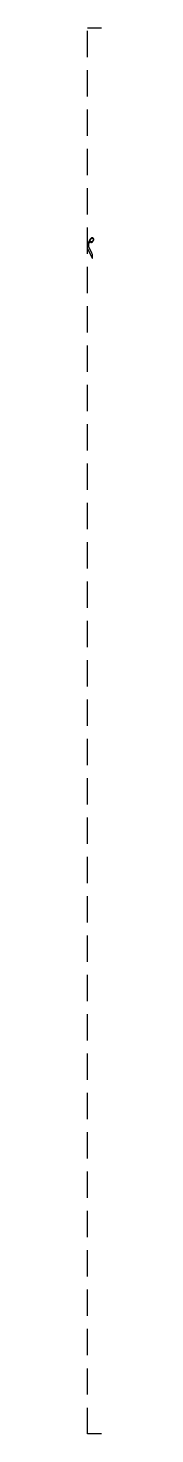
# Model space of a CAD drawing. Header units: millimetres. Extents: x 6597 to 20911, y -10306 to -132.
# Drawn here: x 9627 to 9650, y -4387 to -132 of the extents above; entities that cross this region are included whole.
import ezdxf

# ---------------------------------------------------------------- set-up
doc = ezdxf.new("R2010")
doc.units = ezdxf.units.MM
doc.header["$LTSCALE"] = 25
doc.header["$MEASUREMENT"] = 0
doc.linetypes.add('HIDDEN2', pattern=[4.7625, 3.175, -1.5875])

msp = doc.modelspace()

# ---------------------------------------------------------------- linework, layer by layer
at = {"linetype": 'HIDDEN2'}
for p, q in [((9626.7, -4387), (9626.7, -132)), ((15621.7, -132), (9626.7, -132)), ((15621.7, -4387), (9626.7, -4387))]:
    msp.add_line(p, q, dxfattribs=at)
for p, q in [((9633.8, -772), (9626.7, -786.4)), ((9639.9, -813.2), (9626.7, -786.4)), ((9626.7, -799.2), (9640.9, -828)), ((9627, -791.4), (9627, -794.1)), ((9629.1, -786.4), (9632.1, -780.4)), ((9630.3, -791.4), (9629.1, -787.5)), ((9629.9, -792.8), (9630.3, -792)), ((9636, -780.3), (9633.9, -779.6)), ((9641.6, -827.8), (9641.6, -820.6))]:
    msp.add_line(p, q)
msp.add_lwpolyline([(9635.7, -771.5, -0.06556), (9637.2, -769.6, -0.078269), (9638.9, -768.4, -0.107176), (9640.8, -767.9, -0.143324), (9642.2, -768.3, -0.143324), (9643.2, -769.4, -0.107176), (9643.7, -771.2, -0.078269), (9643.4, -773.3, -0.06556), (9642.5, -775.5, -0.06556), (9641, -777.4, -0.078269), (9639.3, -778.6, -0.107176), (9637.4, -779.1, -0.143324), (9636, -778.7, -0.143324), (9635, -777.6, -0.107176), (9634.5, -775.8, -0.078269), (9634.8, -773.7, -0.06556)], format="xyb", close=True)
for centre, radius, start, end in [((9626.7, -792.8), 1.37, 270, 90), ((9630.5, -787), 1.5, 153.8641, 197.5637), ((9629.6, -791.6), 0.75, 333.8641, 17.5637), ((9633.4, -781.1), 1.5, 71.3666, 153.8641), ((9643.7, -776.3), 10.8, 149.2203, 156.7222), ((9643.7, -776.3), 10.8, 134.2165, 149.2203), ((9637.3, -776.5), 4.1, 250.5798, 271.8456), ((9641.8, -774.3), 8.07, 116.3151, 134.2165), ((9637.3, -774.5), 6.07, 271.8456, 296.3151), ((9640.9, -772.5), 6.07, 91.8456, 116.3151), ((9636.4, -772.7), 8.07, 296.3151, 314.2165), ((9640.9, -770.5), 4.1, 59.2203, 91.8456), ((9634.4, -770.7), 10.8, 314.2165, 329.2203), ((9640.9, -770.5), 4.1, 26.5951, 59.2203), ((9634.4, -770.7), 10.8, 329.2203, 344.2242), ((9639.1, -771.4), 6.07, 2.1256, 26.5951), ((9637.1, -771.5), 8.07, 344.2242, 2.1256), ((9624.7, -820.6), 16.9, 0, 26.1359), ((9641.2, -827.8), 0.375, 206.1359, 0)]:
    msp.add_arc(centre, radius, start, end)

doc.saveas('drawing.dxf')
